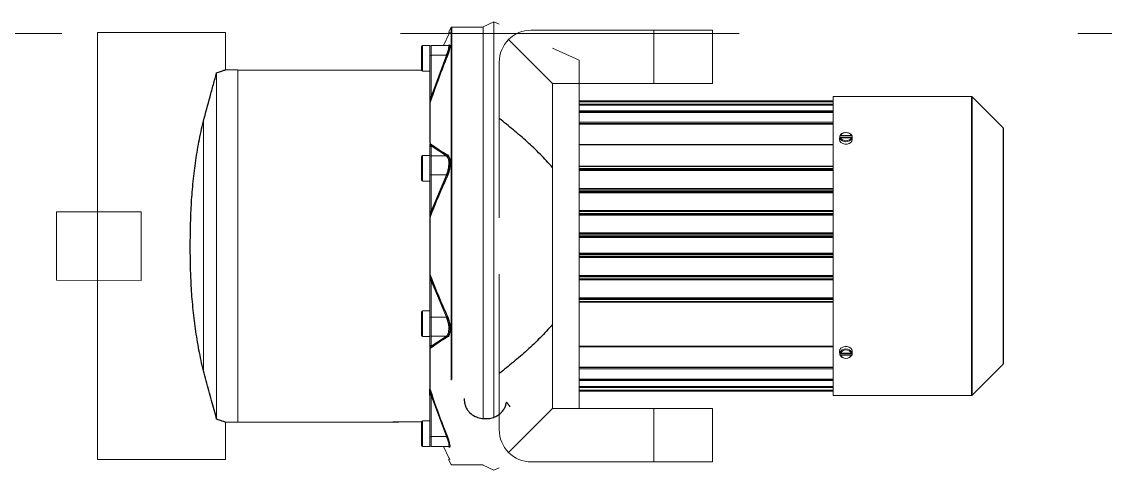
# Model space of a CAD drawing. Header units: millimetres. Extents: x 3795014 to 4300160, y 3869364 to 4016788.
# Drawn here: x 4220342.7 to 4220596.7, y 3927773.4 to 3927878.4 of the extents above; entities that cross this region are included whole.
import ezdxf

# ---------------------------------------------------------------- set-up
doc = ezdxf.new("R2010")
doc.units = ezdxf.units.MM
doc.linetypes.add('осевая2', pattern=[28.575, 19.05, -3.175, 3.175, -3.175])
doc.layers.add('Дополнительная', color=7, linetype='Continuous', lineweight=18)
doc.layers.add('оси', color=7, linetype='осевая2', lineweight=13)

msp = doc.modelspace()

# ---------------------------------------------------------------- linework, layer by layer
at = {"color": 0, "linetype": 'Continuous', "lineweight": -3}
for points, knots in [([(4220443.05, 3927875.82, 0), (4220443.05, 3927875.82, 0), (4220443.06, 3927875.81, 0), (4220443.04, 3927875.78, 0), (4220443.02, 3927875.72, 0), (4220442.99, 3927875.65, 0), (4220442.96, 3927875.6, 0), (4220442.95, 3927875.57, 0)], [0, 0, 0, 0, 0.185607, 0.371089, 0.560628, 0.766123, 1, 1, 1, 1]), ([(4220442.28, 3927870.5, 0), (4220442.39, 3927870.76, 0), (4220442.61, 3927871.29, 0), (4220442.84, 3927872, 0), (4220442.93, 3927872.53, 0), (4220442.91, 3927872.79, 0), (4220442.81, 3927872.75, 0), (4220442.78, 3927872.74, 0)], [0, 0, 0, 0, 0.214874, 0.443103, 0.668733, 0.906613, 1, 1, 1, 1]), ([(4220442.76, 3927872.74, 0), (4220442.8, 3927872.78, 0), (4220442.95, 3927872.96, 0), (4220443.1, 3927872.95, 0), (4220443.16, 3927872.67, 0), (4220443.06, 3927872.08, 0), (4220442.84, 3927871.32, 0), (4220442.62, 3927870.74, 0), (4220442.51, 3927870.46, 0)], [0, 0, 0, 0, 0.059347, 0.266282, 0.45935, 0.642381, 0.82694, 1, 1, 1, 1]), ([(4220442.51, 3927870.46, 0), (4220442.45, 3927870.31, 0), (4220442.15, 3927869.55, 0), (4220440.9, 3927866.37, 0), (4220439.6, 3927862.87, 0), (4220438.61, 3927859.96, 0), (4220438.45, 3927859.5, 0)], [0, 0, 0, 0, 0.041712, 0.20856, 0.876044, 1, 1, 1, 1]), ([(4220385.31, 3927855.07, 0), (4220385.83, 3927857, 0), (4220386.61, 3927859.89, 0), (4220387.66, 3927863.67, 0), (4220388.17, 3927865.5, 0), (4220388.43, 3927866.42, 0)], [0, 0, 0, 0, 0.497568, 0.748292, 1, 1, 1, 1]), ([(4220388.43, 3927866.42, 0), (4220388.46, 3927866.43, 0), (4220388.92, 3927866.57, 0), (4220389.68, 3927866.83, 0), (4220390.29, 3927867.05, 0), (4220390.53, 3927867.14, 0), (4220390.47, 3927867.11, 0), (4220390.46, 3927867.11, 0)], [0, 0, 0, 0, 0.027109, 0.348647, 0.680487, 0.985831, 1, 1, 1, 1]), ([(4220438.43, 3927860.78, 0), (4220438.43, 3927860.72, 0), (4220438.43, 3927860.33, 0), (4220438.43, 3927859.82, 0), (4220438.43, 3927859.49, 0), (4220438.43, 3927859.41, 0)], [0, 0, 0, 0, 0.129151, 0.778934, 1, 1, 1, 1]), ([(4220438.45, 3927859.5, 0), (4220438.47, 3927859.59, 0), (4220438.53, 3927859.95, 0), (4220438.61, 3927860.42, 0), (4220438.67, 3927860.78, 0), (4220438.68, 3927860.84, 0)], [0, 0, 0, 0, 0.208155, 0.867764, 1, 1, 1, 1]), ([(4220385.31, 3927796.66, 0), (4220384.96, 3927798.28, 0), (4220384.24, 3927801.5, 0), (4220383.43, 3927806.46, 0), (4220382.83, 3927811.5, 0), (4220382.46, 3927816.45, 0), (4220382.28, 3927821.28, 0), (4220382.24, 3927825.98, 0), (4220382.29, 3927830.69, 0), (4220382.47, 3927835.49, 0), (4220382.84, 3927840.36, 0), (4220383.43, 3927845.3, 0), (4220384.24, 3927850.23, 0), (4220384.95, 3927853.46, 0), (4220385.31, 3927855.07, 0)], [0, 0, 0, 0, 0.085044, 0.17011, 0.256508, 0.342919, 0.422399, 0.501886, 0.581656, 0.661418, 0.74551, 0.829591, 0.914806, 1, 1, 1, 1]), ([(4220467.16, 3927844.27, 0), (4220466.21, 3927845.3, 0), (4220464.3, 3927847.38, 0), (4220461.21, 3927850.27, 0), (4220458, 3927853.06, 0), (4220455.77, 3927854.83, 0), (4220454.66, 3927855.72, 0)], [0, 0, 0, 0, 0.248421, 0.497686, 0.748674, 1, 1, 1, 1]), ([(4220438.43, 3927849.78, 0), (4220438.43, 3927849.76, 0), (4220438.43, 3927849.62, 0), (4220438.43, 3927849.34, 0), (4220438.43, 3927849.19, 0), (4220438.43, 3927849.1, 0)], [0, 0, 0, 0, 0.02554, 0.351288, 1, 1, 1, 1]), ([(4220438.45, 3927849.84, 0), (4220438.5, 3927849.8, 0), (4220438.76, 3927849.62, 0), (4220439.88, 3927848.83, 0), (4220441.19, 3927847.98, 0), (4220442.33, 3927847.28, 0), (4220442.51, 3927847.17, 0)], [0, 0, 0, 0, 0.041712, 0.208561, 0.87606, 1, 1, 1, 1]), ([(4220438.45, 3927849.84, 0), (4220438.48, 3927849.76, 0), (4220438.55, 3927849.53, 0), (4220438.62, 3927849.42, 0), (4220438.68, 3927849.34, 0)], [0, 0, 0, 0, 0.337908, 1, 1, 1, 1]), ([(4220442.28, 3927842.5, 0), (4220442.39, 3927842.75, 0), (4220442.61, 3927843.25, 0), (4220442.84, 3927844.15, 0), (4220442.94, 3927845.08, 0), (4220442.88, 3927845.95, 0), (4220442.66, 3927846.65, 0), (4220442.41, 3927846.86, 0), (4220442.28, 3927846.97, 0)], [0, 0, 0, 0, 0.151476, 0.312367, 0.471426, 0.63912, 0.819349, 1, 1, 1, 1]), ([(4220442.51, 3927847.17, 0), (4220442.64, 3927847.05, 0), (4220442.89, 3927846.82, 0), (4220443.11, 3927846.06, 0), (4220443.16, 3927845.12, 0), (4220443.06, 3927844.11, 0), (4220442.84, 3927843.15, 0), (4220442.62, 3927842.6, 0), (4220442.51, 3927842.34, 0)], [0, 0, 0, 0, 0.179989, 0.360384, 0.52869, 0.688247, 0.849136, 1, 1, 1, 1]), ([(4220442.51, 3927842.34, 0), (4220442.45, 3927842.2, 0), (4220442.15, 3927841.54, 0), (4220440.9, 3927838.74, 0), (4220439.6, 3927835.67, 0), (4220438.61, 3927833.1, 0), (4220438.45, 3927832.7, 0)], [0, 0, 0, 0, 0.0417118, 0.2085599, 0.8760444, 1, 1, 1, 1]), ([(4220438.43, 3927834.13, 0), (4220438.43, 3927834.07, 0), (4220438.43, 3927833.73, 0), (4220438.43, 3927833.25, 0), (4220438.43, 3927832.79, 0), (4220438.43, 3927832.68, 0)], [0, 0, 0, 0, 0.1291506, 0.7789339, 1, 1, 1, 1]), ([(4220438.68, 3927834, 0), (4220438.67, 3927833.95, 0), (4220438.61, 3927833.62, 0), (4220438.53, 3927833.2, 0), (4220438.47, 3927832.79, 0), (4220438.45, 3927832.7, 0)], [0, 0, 0, 0, 0.132236, 0.791845, 1, 1, 1, 1]), ([(4220438.43, 3927819.05, 0), (4220438.43, 3927819.04, 0), (4220438.43, 3927818.86, 0), (4220438.43, 3927818.34, 0), (4220438.43, 3927817.9, 0), (4220438.43, 3927817.6, 0)], [0, 0, 0, 0, 0.02554, 0.351288, 1, 1, 1, 1]), ([(4220438.45, 3927819.04, 0), (4220438.5, 3927818.9, 0), (4220438.76, 3927818.22, 0), (4220439.88, 3927815.39, 0), (4220441.19, 3927812.31, 0), (4220442.33, 3927809.79, 0), (4220442.51, 3927809.4, 0)], [0, 0, 0, 0, 0.041712, 0.208561, 0.87606, 1, 1, 1, 1]), ([(4220438.68, 3927817.73, 0), (4220438.62, 3927818.01, 0), (4220438.55, 3927818.42, 0), (4220438.48, 3927818.88, 0), (4220438.45, 3927819.04, 0)], [0, 0, 0, 0, 0.662092, 1, 1, 1, 1]), ([(4220442.51, 3927809.4, 0), (4220442.64, 3927809.08, 0), (4220442.89, 3927808.44, 0), (4220443.11, 3927807.33, 0), (4220443.16, 3927806.3, 0), (4220443.06, 3927805.46, 0), (4220442.84, 3927804.85, 0), (4220442.62, 3927804.66, 0), (4220442.51, 3927804.57, 0)], [0, 0, 0, 0, 0.179989, 0.360384, 0.52869, 0.688247, 0.849136, 1, 1, 1, 1]), ([(4220442.28, 3927804.76, 0), (4220442.39, 3927804.85, 0), (4220442.61, 3927805.02, 0), (4220442.84, 3927805.59, 0), (4220442.94, 3927806.37, 0), (4220442.88, 3927807.32, 0), (4220442.66, 3927808.35, 0), (4220442.41, 3927808.94, 0), (4220442.28, 3927809.23, 0)], [0, 0, 0, 0, 0.151476, 0.312367, 0.471426, 0.63912, 0.819349, 1, 1, 1, 1]), ([(4220467.16, 3927807.47, 0), (4220466.21, 3927806.43, 0), (4220464.3, 3927804.36, 0), (4220461.21, 3927801.46, 0), (4220458, 3927798.67, 0), (4220455.77, 3927796.9, 0), (4220454.66, 3927796.01, 0)], [0, 0, 0, 0, 0.248421, 0.497686, 0.748674, 1, 1, 1, 1]), ([(4220442.51, 3927804.57, 0), (4220442.45, 3927804.53, 0), (4220442.15, 3927804.35, 0), (4220440.9, 3927803.57, 0), (4220439.6, 3927802.72, 0), (4220438.61, 3927802, 0), (4220438.45, 3927801.89, 0)], [0, 0, 0, 0, 0.0417118, 0.2085599, 0.8760444, 1, 1, 1, 1]), ([(4220438.43, 3927802.64, 0), (4220438.43, 3927802.62, 0), (4220438.43, 3927802.52, 0), (4220438.43, 3927802.35, 0), (4220438.43, 3927802.04, 0), (4220438.43, 3927801.96, 0)], [0, 0, 0, 0, 0.129151, 0.778934, 1, 1, 1, 1]), ([(4220438.68, 3927802.39, 0), (4220438.67, 3927802.38, 0), (4220438.61, 3927802.28, 0), (4220438.53, 3927802.16, 0), (4220438.47, 3927801.94, 0), (4220438.45, 3927801.89, 0)], [0, 0, 0, 0, 0.132236, 0.791845, 1, 1, 1, 1]), ([(4220388.43, 3927785.32, 0), (4220388.02, 3927786.78, 0), (4220387.2, 3927789.71, 0), (4220386.15, 3927793.55, 0), (4220385.52, 3927795.88, 0), (4220385.31, 3927796.66, 0)], [0, 0, 0, 0, 0.397502, 0.7987903, 1, 1, 1, 1]), ([(4220438.43, 3927792.32, 0), (4220438.43, 3927792.32, 0), (4220438.43, 3927792.21, 0), (4220438.43, 3927791.75, 0), (4220438.43, 3927791.27, 0), (4220438.43, 3927790.95, 0)], [0, 0, 0, 0, 0.02554, 0.351288, 1, 1, 1, 1]), ([(4220438.43, 3927790.95, 0), (4220438.43, 3927791.01, 0), (4220438.43, 3927791.4, 0), (4220438.43, 3927791.92, 0), (4220438.43, 3927792.24, 0), (4220438.43, 3927792.32, 0)], [0, 0, 0, 0, 0.129151, 0.778934, 1, 1, 1, 1]), ([(4220438.68, 3927790.89, 0), (4220438.62, 3927791.2, 0), (4220438.55, 3927791.67, 0), (4220438.48, 3927792.09, 0), (4220438.45, 3927792.23, 0)], [0, 0, 0, 0, 0.662092, 1, 1, 1, 1]), ([(4220438.45, 3927792.23, 0), (4220438.5, 3927792.08, 0), (4220438.65, 3927791.63, 0), (4220438.81, 3927791.18, 0), (4220438.91, 3927790.89, 0)], [0, 0, 0, 0, 0.343216, 1, 1, 1, 1]), ([(4220442.51, 3927781.28, 0), (4220442.45, 3927781.43, 0), (4220442.15, 3927782.18, 0), (4220440.9, 3927785.36, 0), (4220439.6, 3927788.86, 0), (4220438.61, 3927791.78, 0), (4220438.45, 3927792.23, 0)], [0, 0, 0, 0, 0.041712, 0.20856, 0.876044, 1, 1, 1, 1]), ([(4220438.45, 3927792.23, 0), (4220438.47, 3927792.15, 0), (4220438.53, 3927791.79, 0), (4220438.61, 3927791.32, 0), (4220438.67, 3927790.95, 0), (4220438.68, 3927790.89, 0)], [0, 0, 0, 0, 0.208155, 0.867764, 1, 1, 1, 1]), ([(4220446.44, 3927790.19, 0), (4220446.45, 3927789.84, 0), (4220446.49, 3927789.14, 0), (4220446.78, 3927788.22, 0), (4220447.22, 3927787.44, 0), (4220447.88, 3927786.67, 0), (4220448.87, 3927785.98, 0), (4220450.25, 3927785.51, 0), (4220451.67, 3927785.41, 0), (4220453.02, 3927785.62, 0), (4220454.04, 3927786.03, 0), (4220454.78, 3927786.53, 0), (4220455.38, 3927787.09, 0), (4220455.87, 3927787.79, 0), (4220456.21, 3927788.55, 0), (4220456.32, 3927789.08, 0), (4220456.36, 3927789.31, 0)], [0, 0, 0, 0, 0.081577, 0.163072, 0.226074, 0.288998, 0.386769, 0.468078, 0.549704, 0.624028, 0.699691, 0.752131, 0.804636, 0.874494, 0.944449, 1, 1, 1, 1]), ([(4220390.46, 3927784.62, 0), (4220390.43, 3927784.63, 0), (4220390.37, 3927784.66, 0), (4220389.78, 3927784.87, 0), (4220389.08, 3927785.11, 0), (4220388.56, 3927785.27, 0), (4220388.43, 3927785.32, 0)], [0, 0, 0, 0, 0.300687, 0.595642, 0.898715, 1, 1, 1, 1]), ([(4220442.28, 3927781.24, 0), (4220442.39, 3927780.98, 0), (4220442.61, 3927780.44, 0), (4220442.84, 3927779.73, 0), (4220442.93, 3927779.21, 0), (4220442.91, 3927778.94, 0), (4220442.81, 3927778.98, 0), (4220442.78, 3927778.99, 0)], [0, 0, 0, 0, 0.214874, 0.443103, 0.668733, 0.906613, 1, 1, 1, 1]), ([(4220442.76, 3927778.99, 0), (4220442.8, 3927778.95, 0), (4220442.95, 3927778.77, 0), (4220443.1, 3927778.78, 0), (4220443.16, 3927779.06, 0), (4220443.06, 3927779.65, 0), (4220442.84, 3927780.41, 0), (4220442.62, 3927781, 0), (4220442.51, 3927781.28, 0)], [0, 0, 0, 0, 0.059347, 0.266282, 0.45935, 0.642381, 0.82694, 1, 1, 1, 1]), ([(4220443.05, 3927775.91, 0), (4220443.05, 3927775.92, 0), (4220443.06, 3927775.92, 0), (4220443.04, 3927775.96, 0), (4220443.02, 3927776.01, 0), (4220442.99, 3927776.08, 0), (4220442.96, 3927776.14, 0), (4220442.95, 3927776.16, 0)], [0, 0, 0, 0, 0.185607, 0.371089, 0.560628, 0.766123, 1, 1, 1, 1])]:
    msp.add_open_spline(points, degree=3, knots=knots, dxfattribs=at)
at = {"layer": 'Дополнительная', "linetype": 'Continuous'}
for p, q in [((4220453.41, 3927878.37, 0), (4220450.91, 3927877.16, 0)), ((4220454.66, 3927877.8, 0), (4220453.41, 3927878.37, 0)), ((4220453.41, 3927878.37, 0), (4220453.41, 3927785.78, 0)), ((4220360.47, 3927801.8, 0), (4220360.47, 3927875.87, 0)), ((4220360.47, 3927875.87, 0), (4220390.47, 3927875.87, 0)), ((4220390.47, 3927875.87, 0), (4220390.47, 3927867.11, 0)), ((4220442.95, 3927875.57, 0), (4220441.58, 3927872.78, 0)), ((4220443.36, 3927876.98, 0), (4220442.78, 3927875.83, 0)), ((4220443.36, 3927825.87, 0), (4220443.36, 3927876.98, 0)), ((4220450.91, 3927877.12, 0), (4220443.58, 3927877.12, 0)), ((4220443.58, 3927877.12, 0), (4220443.58, 3927825.87, 0)), ((4220450.91, 3927877.16, 0), (4220450.91, 3927785.43, 0)), ((4220462.16, 3927876.38, 0), (4220490.91, 3927876.38, 0)), ((4220490.91, 3927876.38, 0), (4220490.91, 3927863.88, 0)), ((4220490.91, 3927876.38, 0), (4220504.66, 3927876.38, 0)), ((4220504.66, 3927876.38, 0), (4220504.66, 3927863.88, 0)), ((4220438.43, 3927872.78, 0), (4220436.68, 3927872.78, 0)), ((4220436.68, 3927872.78, 0), (4220436.68, 3927869.8, 0)), ((4220438.43, 3927872.78, 0), (4220438.43, 3927869.27, 0)), ((4220442.78, 3927872.78, 0), (4220438.68, 3927872.78, 0)), ((4220438.68, 3927872.78, 0), (4220438.68, 3927870.5, 0)), ((4220442.82, 3927872.79, 0), (4220442.81, 3927872.79, 0)), ((4220467.16, 3927863.88, 0), (4220456.86, 3927874.19, 0)), ((4220436.43, 3927869.8, 0), (4220436.43, 3927872.53, 0)), ((4220438.68, 3927860.84, 0), (4220442.28, 3927870.5, 0)), ((4220438.68, 3927870.5, 0), (4220438.68, 3927860.84, 0)), ((4220438.68, 3927870.5, 0), (4220442.28, 3927870.5, 0)), ((4220473.41, 3927869.37, 0), (4220467.16, 3927872.18, 0)), ((4220436.43, 3927867.03, 0), (4220436.43, 3927869.8, 0)), ((4220436.68, 3927869.8, 0), (4220436.68, 3927866.78, 0)), ((4220438.43, 3927860.78, 0), (4220438.43, 3927869.27, 0)), ((4220454.66, 3927868.88, 0), (4220454.66, 3927832.49, 0)), ((4220473.41, 3927869.37, 0), (4220473.41, 3927787.85, 0)), ((4220388.43, 3927785.32, 0), (4220388.43, 3927866.42, 0)), ((4220393.43, 3927867.12, 0), (4220390.46, 3927867.12, 0)), ((4220393.43, 3927825.87, 0), (4220393.43, 3927867.06, 0)), ((4220393.43, 3927867.06, 0), (4220393.43, 3927784.62, 0)), ((4220393.43, 3927867.06, 0), (4220406.97, 3927867.06, 0)), ((4220406.97, 3927867.06, 0), (4220429.73, 3927867.06, 0)), ((4220429.73, 3927867.06, 0), (4220436.43, 3927867.06, 0)), ((4220436.68, 3927866.78, 0), (4220438.43, 3927866.78, 0)), ((4220467.16, 3927863.88, 0), (4220467.16, 3927821.03, 0)), ((4220467.16, 3927863.88, 0), (4220490.91, 3927863.88, 0)), ((4220490.91, 3927863.88, 0), (4220504.66, 3927863.88, 0)), ((4220438.43, 3927860.78, 0), (4220438.43, 3927850, 0)), ((4220565.31, 3927860.87, 0), (4220532.91, 3927860.87, 0)), ((4220532.91, 3927860.87, 0), (4220532.91, 3927790.87, 0)), ((4220565.31, 3927801.26, 0), (4220565.31, 3927860.87, 0)), ((4220572.73, 3927853.54, 0), (4220565.48, 3927860.79, 0)), ((4220565.48, 3927860.79, 0), (4220565.48, 3927790.94, 0)), ((4220438.45, 3927859.5, 0), (4220438.45, 3927849.84, 0)), ((4220532.91, 3927859.81, 0), (4220473.41, 3927859.81, 0)), ((4220532.91, 3927859.81, 0), (4220473.41, 3927859.81, 0)), ((4220532.91, 3927859.78, 0), (4220473.41, 3927859.78, 0)), ((4220532.91, 3927859.63, 0), (4220473.41, 3927859.63, 0)), ((4220532.91, 3927859.09, 0), (4220473.41, 3927859.09, 0)), ((4220532.91, 3927859.09, 0), (4220473.41, 3927859.09, 0)), ((4220532.91, 3927858.98, 0), (4220473.41, 3927858.98, 0)), ((4220532.91, 3927858.84, 0), (4220473.41, 3927858.84, 0)), ((4220385.31, 3927796.66, 0), (4220385.31, 3927855.07, 0)), ((4220532.91, 3927857.49, 0), (4220473.41, 3927857.49, 0)), ((4220532.91, 3927857.48, 0), (4220473.41, 3927857.48, 0)), ((4220532.91, 3927857.29, 0), (4220473.41, 3927857.29, 0)), ((4220532.91, 3927857.15, 0), (4220473.41, 3927857.15, 0)), ((4220532.91, 3927854.85, 0), (4220473.41, 3927854.85, 0)), ((4220532.91, 3927854.83, 0), (4220473.41, 3927854.83, 0)), ((4220532.91, 3927854.54, 0), (4220473.41, 3927854.54, 0)), ((4220532.91, 3927854.42, 0), (4220473.41, 3927854.42, 0)), ((4220572.73, 3927798.19, 0), (4220572.73, 3927853.54, 0)), ((4220572.81, 3927798.37, 0), (4220572.81, 3927853.37, 0)), ((4220360.47, 3927849.93, 0), (4220360.47, 3927775.87, 0)), ((4220534.41, 3927851.11, 0), (4220534.41, 3927850.76, 0)), ((4220534.61, 3927851.73, 0), (4220534.46, 3927851.62, 0)), ((4220534.46, 3927851.62, 0), (4220534.46, 3927851.37, 0)), ((4220534.46, 3927851.37, 0), (4220537.36, 3927851.37, 0)), ((4220534.46, 3927851.1, 0), (4220534.61, 3927851.2, 0)), ((4220534.46, 3927850.85, 0), (4220534.46, 3927851.1, 0)), ((4220537.21, 3927851.73, 0), (4220534.61, 3927851.73, 0)), ((4220534.61, 3927851.2, 0), (4220537.21, 3927851.2, 0)), ((4220535.71, 3927852.41, 0), (4220535.69, 3927852.4, 0)), ((4220536.14, 3927852.4, 0), (4220536.11, 3927852.41, 0)), ((4220537.36, 3927851.62, 0), (4220537.21, 3927851.73, 0)), ((4220537.21, 3927851.2, 0), (4220537.36, 3927851.1, 0)), ((4220537.36, 3927851.37, 0), (4220537.36, 3927851.62, 0)), ((4220537.36, 3927851.1, 0), (4220537.36, 3927850.85, 0)), ((4220537.41, 3927850.76, 0), (4220537.41, 3927851.11, 0)), ((4220438.43, 3927849.61, 0), (4220438.43, 3927849.1, 0)), ((4220438.43, 3927847.06, 0), (4220438.43, 3927849.1, 0)), ((4220442.28, 3927846.97, 0), (4220438.68, 3927849.34, 0)), ((4220438.68, 3927849.34, 0), (4220438.68, 3927846.97, 0)), ((4220532.91, 3927849.66, 0), (4220473.41, 3927849.66, 0)), ((4220532.91, 3927849.54, 0), (4220473.41, 3927849.54, 0)), ((4220436.43, 3927842.12, 0), (4220436.43, 3927846.81, 0)), ((4220438.43, 3927847.06, 0), (4220436.68, 3927847.06, 0)), ((4220436.68, 3927847.06, 0), (4220436.68, 3927841.95, 0)), ((4220438.43, 3927847.06, 0), (4220438.43, 3927841.61, 0)), ((4220438.68, 3927846.97, 0), (4220438.68, 3927842.5, 0)), ((4220438.68, 3927846.97, 0), (4220442.28, 3927846.97, 0)), ((4220438.68, 3927842.5, 0), (4220442.28, 3927842.5, 0)), ((4220438.68, 3927834, 0), (4220442.28, 3927842.5, 0)), ((4220438.68, 3927842.5, 0), (4220438.68, 3927834, 0)), ((4220532.91, 3927844.56, 0), (4220473.41, 3927844.56, 0)), ((4220532.91, 3927844.53, 0), (4220473.41, 3927844.53, 0)), ((4220532.91, 3927844.46, 0), (4220473.41, 3927844.46, 0)), ((4220532.91, 3927844.01, 0), (4220473.41, 3927844.01, 0)), ((4220532.91, 3927843.78, 0), (4220473.41, 3927843.78, 0)), ((4220532.91, 3927843.76, 0), (4220473.41, 3927843.76, 0)), ((4220532.91, 3927843.52, 0), (4220473.41, 3927843.52, 0)), ((4220436.43, 3927841.31, 0), (4220436.43, 3927842.12, 0)), ((4220436.68, 3927841.95, 0), (4220436.68, 3927841.06, 0)), ((4220436.68, 3927841.06, 0), (4220438.43, 3927841.06, 0)), ((4220438.43, 3927834.13, 0), (4220438.43, 3927841.61, 0)), ((4220532.91, 3927839.35, 0), (4220473.41, 3927839.35, 0)), ((4220532.91, 3927839.29, 0), (4220473.41, 3927839.29, 0)), ((4220532.91, 3927839.2, 0), (4220473.41, 3927839.2, 0)), ((4220532.91, 3927838.75, 0), (4220473.41, 3927838.75, 0)), ((4220532.91, 3927838.54, 0), (4220473.41, 3927838.54, 0)), ((4220532.91, 3927838.52, 0), (4220473.41, 3927838.52, 0)), ((4220532.91, 3927838.31, 0), (4220473.41, 3927838.31, 0)), ((4220438.43, 3927834.13, 0), (4220438.43, 3927817.6, 0)), ((4220438.45, 3927832.7, 0), (4220438.45, 3927819.04, 0)), ((4220532.91, 3927834.14, 0), (4220473.41, 3927834.14, 0)), ((4220532.91, 3927834.05, 0), (4220473.41, 3927834.05, 0)), ((4220532.91, 3927833.94, 0), (4220473.41, 3927833.94, 0)), ((4220532.91, 3927833.49, 0), (4220473.41, 3927833.49, 0)), ((4220532.91, 3927833.3, 0), (4220473.41, 3927833.3, 0)), ((4220532.91, 3927833.28, 0), (4220473.41, 3927833.28, 0)), ((4220532.91, 3927833.1, 0), (4220473.41, 3927833.1, 0)), ((4220467.16, 3927787.85, 0), (4220467.16, 3927830.7, 0)), ((4220532.91, 3927828.92, 0), (4220473.41, 3927828.92, 0)), ((4220532.91, 3927828.81, 0), (4220473.41, 3927828.81, 0)), ((4220532.91, 3927828.67, 0), (4220473.41, 3927828.67, 0)), ((4220532.91, 3927828.22, 0), (4220473.41, 3927828.22, 0)), ((4220532.91, 3927828.06, 0), (4220473.41, 3927828.06, 0)), ((4220532.91, 3927828.04, 0), (4220473.41, 3927828.04, 0)), ((4220532.91, 3927827.88, 0), (4220473.41, 3927827.88, 0)), ((4220393.43, 3927784.62, 0), (4220393.43, 3927825.87, 0)), ((4220443.36, 3927794.46, 0), (4220443.36, 3927825.87, 0)), ((4220443.58, 3927825.87, 0), (4220443.58, 3927794.64, 0)), ((4220532.91, 3927824.2, 0), (4220473.41, 3927824.2, 0)), ((4220532.91, 3927824.06, 0), (4220473.41, 3927824.06, 0)), ((4220532.91, 3927823.9, 0), (4220473.41, 3927823.9, 0)), ((4220532.91, 3927823.45, 0), (4220473.41, 3927823.45, 0)), ((4220532.91, 3927823.31, 0), (4220473.41, 3927823.31, 0)), ((4220532.91, 3927823.29, 0), (4220473.41, 3927823.29, 0)), ((4220532.91, 3927823.15, 0), (4220473.41, 3927823.15, 0)), ((4220438.43, 3927810.13, 0), (4220438.43, 3927817.6, 0)), ((4220442.28, 3927809.23, 0), (4220438.68, 3927817.73, 0)), ((4220438.68, 3927817.73, 0), (4220438.68, 3927809.23, 0)), ((4220454.66, 3927782.85, 0), (4220454.66, 3927819.25, 0)), ((4220532.91, 3927818.97, 0), (4220473.41, 3927818.97, 0)), ((4220532.91, 3927818.8, 0), (4220473.41, 3927818.8, 0)), ((4220532.91, 3927818.62, 0), (4220473.41, 3927818.62, 0)), ((4220532.91, 3927818.17, 0), (4220473.41, 3927818.17, 0)), ((4220532.91, 3927818.05, 0), (4220473.41, 3927818.05, 0)), ((4220532.91, 3927818.03, 0), (4220473.41, 3927818.03, 0)), ((4220532.91, 3927817.92, 0), (4220473.41, 3927817.92, 0)), ((4220532.91, 3927813.73, 0), (4220473.41, 3927813.73, 0)), ((4220532.91, 3927813.55, 0), (4220473.41, 3927813.55, 0)), ((4220532.91, 3927813.34, 0), (4220473.41, 3927813.34, 0)), ((4220532.91, 3927812.89, 0), (4220473.41, 3927812.89, 0)), ((4220532.91, 3927812.79, 0), (4220473.41, 3927812.79, 0)), ((4220532.91, 3927812.77, 0), (4220473.41, 3927812.77, 0)), ((4220532.91, 3927812.69, 0), (4220473.41, 3927812.69, 0)), ((4220436.43, 3927804.93, 0), (4220436.43, 3927810.43, 0)), ((4220438.43, 3927810.68, 0), (4220436.68, 3927810.68, 0)), ((4220436.68, 3927810.68, 0), (4220436.68, 3927804.68, 0)), ((4220438.43, 3927810.13, 0), (4220438.43, 3927804.68, 0)), ((4220438.68, 3927809.23, 0), (4220438.68, 3927804.76, 0)), ((4220438.68, 3927809.23, 0), (4220442.28, 3927809.23, 0)), ((4220436.68, 3927804.68, 0), (4220438.43, 3927804.68, 0)), ((4220438.43, 3927802.64, 0), (4220438.43, 3927804.68, 0)), ((4220438.68, 3927804.76, 0), (4220442.28, 3927804.76, 0)), ((4220438.68, 3927802.39, 0), (4220442.28, 3927804.76, 0)), ((4220438.68, 3927804.76, 0), (4220438.68, 3927802.39, 0)), ((4220438.43, 3927802.64, 0), (4220438.43, 3927790.95, 0)), ((4220438.45, 3927801.89, 0), (4220438.45, 3927792.23, 0)), ((4220532.91, 3927802.4, 0), (4220473.41, 3927802.4, 0)), ((4220532.91, 3927802.28, 0), (4220473.41, 3927802.28, 0)), ((4220534.41, 3927801.26, 0), (4220534.41, 3927800.91, 0)), ((4220534.46, 3927800.93, 0), (4220534.46, 3927801.17, 0)), ((4220534.61, 3927800.82, 0), (4220534.46, 3927800.93, 0)), ((4220534.46, 3927800.64, 0), (4220534.46, 3927800.39, 0)), ((4220534.46, 3927800.64, 0), (4220537.36, 3927800.64, 0)), ((4220534.46, 3927800.39, 0), (4220534.61, 3927800.29, 0)), ((4220537.21, 3927800.82, 0), (4220534.61, 3927800.82, 0)), ((4220534.61, 3927800.29, 0), (4220537.21, 3927800.29, 0)), ((4220537.36, 3927800.93, 0), (4220537.21, 3927800.82, 0)), ((4220537.21, 3927800.29, 0), (4220537.36, 3927800.39, 0)), ((4220537.36, 3927801.17, 0), (4220537.36, 3927800.93, 0)), ((4220537.36, 3927800.39, 0), (4220537.36, 3927800.64, 0)), ((4220537.41, 3927800.91, 0), (4220537.41, 3927801.26, 0)), ((4220565.31, 3927790.87, 0), (4220565.31, 3927801.26, 0)), ((4220532.91, 3927797.53, 0), (4220473.41, 3927797.53, 0)), ((4220532.91, 3927797.4, 0), (4220473.41, 3927797.4, 0)), ((4220532.91, 3927797.11, 0), (4220473.41, 3927797.11, 0)), ((4220473.41, 3927797.09, 0), (4220532.91, 3927797.09, 0)), ((4220565.48, 3927790.94, 0), (4220572.73, 3927798.19, 0)), ((4220532.91, 3927794.73, 0), (4220473.41, 3927794.73, 0)), ((4220532.91, 3927794.59, 0), (4220473.41, 3927794.59, 0)), ((4220532.91, 3927794.4, 0), (4220473.41, 3927794.4, 0)), ((4220473.41, 3927794.39, 0), (4220532.91, 3927794.39, 0)), ((4220532.91, 3927792.99, 0), (4220473.41, 3927792.99, 0)), ((4220532.91, 3927792.84, 0), (4220473.41, 3927792.84, 0)), ((4220473.41, 3927792.73, 0), (4220532.91, 3927792.73, 0)), ((4220532.91, 3927792.73, 0), (4220473.41, 3927792.73, 0)), ((4220532.91, 3927792.13, 0), (4220473.41, 3927792.13, 0)), ((4220532.91, 3927791.98, 0), (4220473.41, 3927791.98, 0)), ((4220473.41, 3927791.95, 0), (4220532.91, 3927791.95, 0)), ((4220532.91, 3927791.95, 0), (4220473.41, 3927791.95, 0)), ((4220473.41, 3927791.92, 0), (4220532.91, 3927791.92, 0)), ((4220438.43, 3927790.5, 0), (4220438.43, 3927790.95, 0)), ((4220438.43, 3927790.95, 0), (4220438.43, 3927782.46, 0)), ((4220438.73, 3927790.74, 0), (4220438.68, 3927790.89, 0)), ((4220438.68, 3927790.89, 0), (4220438.68, 3927790.7, 0)), ((4220438.68, 3927790.89, 0), (4220442.28, 3927781.24, 0)), ((4220438.68, 3927781.24, 0), (4220438.68, 3927790.89, 0)), ((4220456.36, 3927789.31, 0), (4220456.44, 3927789.22, 0)), ((4220457.23, 3927788.23, 0), (4220456.44, 3927789.22, 0)), ((4220532.91, 3927790.87, 0), (4220565.31, 3927790.87, 0)), ((4220467.16, 3927787.85, 0), (4220456.86, 3927777.55, 0)), ((4220467.16, 3927787.85, 0), (4220490.91, 3927787.85, 0)), ((4220490.91, 3927775.35, 0), (4220490.91, 3927787.85, 0)), ((4220490.91, 3927787.85, 0), (4220504.66, 3927787.85, 0)), ((4220504.66, 3927775.35, 0), (4220504.66, 3927787.85, 0)), ((4220390.46, 3927784.62, 0), (4220393.43, 3927784.62, 0)), ((4220390.47, 3927775.87, 0), (4220390.47, 3927784.62, 0)), ((4220393.43, 3927784.62, 0), (4220431.1, 3927784.62, 0)), ((4220429.73, 3927784.68, 0), (4220436.43, 3927784.68, 0)), ((4220436.43, 3927784.7, 0), (4220436.43, 3927781.93, 0)), ((4220436.68, 3927784.95, 0), (4220438.43, 3927784.95, 0)), ((4220436.68, 3927781.93, 0), (4220436.68, 3927784.95, 0)), ((4220436.43, 3927781.93, 0), (4220436.43, 3927779.2, 0)), ((4220436.68, 3927778.95, 0), (4220436.68, 3927781.93, 0)), ((4220438.43, 3927778.95, 0), (4220438.43, 3927782.46, 0)), ((4220438.43, 3927778.95, 0), (4220436.68, 3927778.95, 0)), ((4220438.68, 3927781.24, 0), (4220442.28, 3927781.24, 0)), ((4220438.68, 3927778.95, 0), (4220438.68, 3927781.24, 0)), ((4220442.78, 3927778.95, 0), (4220438.68, 3927778.95, 0)), ((4220442.95, 3927776.16, 0), (4220441.58, 3927778.95, 0)), ((4220442.82, 3927778.95, 0), (4220442.81, 3927778.95, 0)), ((4220360.47, 3927775.87, 0), (4220390.47, 3927775.87, 0)), ((4220443.36, 3927774.76, 0), (4220442.78, 3927775.9, 0)), ((4220450.91, 3927774.62, 0), (4220443.58, 3927774.62, 0)), ((4220453.41, 3927773.37, 0), (4220450.91, 3927774.57, 0)), ((4220454.66, 3927773.93, 0), (4220453.41, 3927773.37, 0)), ((4220462.16, 3927775.35, 0), (4220490.91, 3927775.35, 0)), ((4220490.91, 3927775.35, 0), (4220504.66, 3927775.35, 0))]:
    msp.add_line(p, q, dxfattribs=at)
at = {"layer": 'Дополнительная', "linetype": 'Continuous', "elevation": 0, "flags": 128}
for points in [[(4220534.41, 3927850.76), (4220534.5, 3927850.4), (4220534.76, 3927850.08), (4220535.16, 3927849.84), (4220535.65, 3927849.72), (4220536.17, 3927849.72), (4220536.66, 3927849.84), (4220537.06, 3927850.08), (4220537.32, 3927850.4), (4220537.41, 3927850.76)], [(4220438.43, 3927842.63), (4220438.43, 3927842.61), (4220438.44, 3927842.58), (4220438.47, 3927842.56), (4220438.5, 3927842.54), (4220438.54, 3927842.52), (4220438.58, 3927842.51), (4220438.63, 3927842.51), (4220438.68, 3927842.5)], [(4220438.68, 3927834), (4220438.63, 3927834), (4220438.58, 3927834.01), (4220438.54, 3927834.02), (4220438.5, 3927834.04), (4220438.47, 3927834.06), (4220438.44, 3927834.08), (4220438.43, 3927834.11), (4220438.43, 3927834.13)], [(4220438.43, 3927832.68), (4220438.43, 3927832.68), (4220438.43, 3927832.68), (4220438.43, 3927832.69), (4220438.43, 3927832.69), (4220438.44, 3927832.69), (4220438.44, 3927832.69), (4220438.45, 3927832.7), (4220438.45, 3927832.7)], [(4220438.43, 3927819.05), (4220438.43, 3927819.05), (4220438.43, 3927819.05), (4220438.43, 3927819.05), (4220438.43, 3927819.05), (4220438.44, 3927819.04), (4220438.44, 3927819.04), (4220438.45, 3927819.04), (4220438.45, 3927819.04)], [(4220438.43, 3927817.6), (4220438.43, 3927817.63), (4220438.44, 3927817.65), (4220438.47, 3927817.67), (4220438.5, 3927817.69), (4220438.54, 3927817.71), (4220438.58, 3927817.72), (4220438.63, 3927817.73), (4220438.68, 3927817.73)], [(4220438.43, 3927809.1), (4220438.43, 3927809.13), (4220438.44, 3927809.15), (4220438.47, 3927809.17), (4220438.5, 3927809.19), (4220438.54, 3927809.21), (4220438.58, 3927809.22), (4220438.63, 3927809.23), (4220438.68, 3927809.23)], [(4220537.41, 3927801.26), (4220537.32, 3927801.62), (4220537.06, 3927801.94), (4220536.66, 3927802.18), (4220536.17, 3927802.31), (4220535.65, 3927802.31), (4220535.16, 3927802.18), (4220534.76, 3927801.94), (4220534.5, 3927801.62), (4220534.41, 3927801.26), (4220534.41, 3927801.26)]]:
    msp.add_lwpolyline(points, dxfattribs=at)
at = {"layer": 'Дополнительная', "ltscale": 25, "elevation": 0}
msp.add_lwpolyline([(4220370.72, 3927833.83), (4220370.72, 3927817.83), (4220350.89, 3927817.87), (4220350.89, 3927833.87)], close=True, dxfattribs=at)
at = {"layer": 'Дополнительная', "linetype": 'Continuous'}
for centre, radius, start, end in [((4220443.58, 3927876.87, 0), 0.25, 90, 153.4349), ((4220462.16, 3927868.88, 0), 7.5, 90, 135), ((4220436.68, 3927872.53, 0), 0.25, 90, 180), ((4220438.68, 3927872.53, 0), 0.25, 90, 180), ((4220462.16, 3927868.88, 0), 7.5, 135, 180), ((4220438.62, 3927870.19, 0), 0.313, 79.1284, 127.6802), ((4220442.47, 3927870.87, 0), 0.418, 243.7614, 275.3061), ((4220436.68, 3927867.03, 0), 0.25, 180, 270), ((4220438.62, 3927860.54, 0), 0.313, 79.1284, 127.6802), ((4220565.31, 3927860.62, 0), 0.25, 45, 90), ((4220438.6, 3927859.41, 0), 0.174, 147.991, 179.6752), ((4220535.91, 3927850.91, 0), 1.53, 32.2745, 147.7255), ((4220572.56, 3927853.37, 0), 0.25, 0, 45), ((4220535.17, 3927851.11, 0), 0.755, 159.5725, 200.4275), ((4220535.74, 3927850.96, 0), 1.45, 92.2213, 152.5806), ((4220535.91, 3927851.96, 0), 1.69, 210.7079, 329.2921), ((4220535.91, 3927852.02, 0), 1.53, 212.2745, 327.7255), ((4220536.08, 3927850.96, 0), 1.45, 27.4194, 87.7787), ((4220536.65, 3927851.11, 0), 0.755, 339.5725, 20.4275), ((4220438.53, 3927849.77, 0), 0.0997, 137.2976, 178.4381), ((4220438.67, 3927849.09, 0), 0.246, 89.1748, 179.1504), ((4220436.68, 3927846.81, 0), 0.25, 90, 180), ((4220438.67, 3927846.72, 0), 0.246, 89.1748, 179.1504), ((4220442.25, 3927847.23, 0), 0.264, 276.8215, 345.2455), ((4220442.18, 3927842.13, 0), 0.382, 31.8574, 74.6946), ((4220436.68, 3927841.31, 0), 0.25, 180, 270), ((4220436.68, 3927810.43, 0), 0.25, 90, 180), ((4220442.18, 3927809.6, 0), 0.382, 285.3054, 328.1426), ((4220436.68, 3927804.93, 0), 0.25, 180, 270), ((4220438.67, 3927805.01, 0), 0.246, 180.8496, 270.8252), ((4220442.25, 3927804.5, 0), 0.264, 14.7545, 83.1785), ((4220438.67, 3927802.64, 0), 0.246, 180.8496, 270.8252), ((4220438.53, 3927801.96, 0), 0.0997, 181.5619, 222.7024), ((4220535.91, 3927800.08, 0), 1.68, 30.2079, 149.7921), ((4220535.18, 3927800.91, 0), 0.772, 159.7962, 200.2038), ((4220535.91, 3927801.24, 0), 1.68, 210.2079, 329.7921), ((4220535.91, 3927800.02, 0), 1.53, 31.7792, 148.2208), ((4220535.91, 3927801.09, 0), 1.53, 211.7792, 328.2208), ((4220536.64, 3927800.91, 0), 0.772, 339.7962, 20.2038), ((4220572.56, 3927798.37, 0), 0.25, 315, 0), ((4220438.6, 3927792.33, 0), 0.174, 180.3248, 212.009), ((4220438.6, 3927792.33, 0), 0.174, 180.3248, 212.009), ((4220438.62, 3927791.2, 0), 0.313, 232.3198, 280.8716), ((4220438.62, 3927791.2, 0), 0.313, 232.3198, 280.8716), ((4220565.31, 3927791.12, 0), 0.25, 270, 315), ((4220436.68, 3927784.7, 0), 0.25, 90, 180), ((4220462.16, 3927782.85, 0), 7.5, 180, 225), ((4220462.16, 3927782.85, 0), 7.5, 180, 225), ((4220436.68, 3927779.2, 0), 0.25, 180, 270), ((4220438.62, 3927781.54, 0), 0.313, 232.3198, 280.8716), ((4220438.68, 3927779.2, 0), 0.25, 180, 270), ((4220442.47, 3927780.86, 0), 0.418, 84.6939, 116.2386), ((4220462.16, 3927782.85, 0), 7.5, 225, 270), ((4220462.16, 3927782.85, 0), 7.5, 225, 270), ((4220443.58, 3927774.87, 0), 0.25, 206.5651, 270)]:
    msp.add_arc(centre, radius, start, end, dxfattribs=at)
at = {"layer": 'оси', "ltscale": 25}
msp.add_line((4217732.73, 3927875.59), (4229531.19, 3927875.59), dxfattribs=at)

doc.saveas('drawing.dxf')
